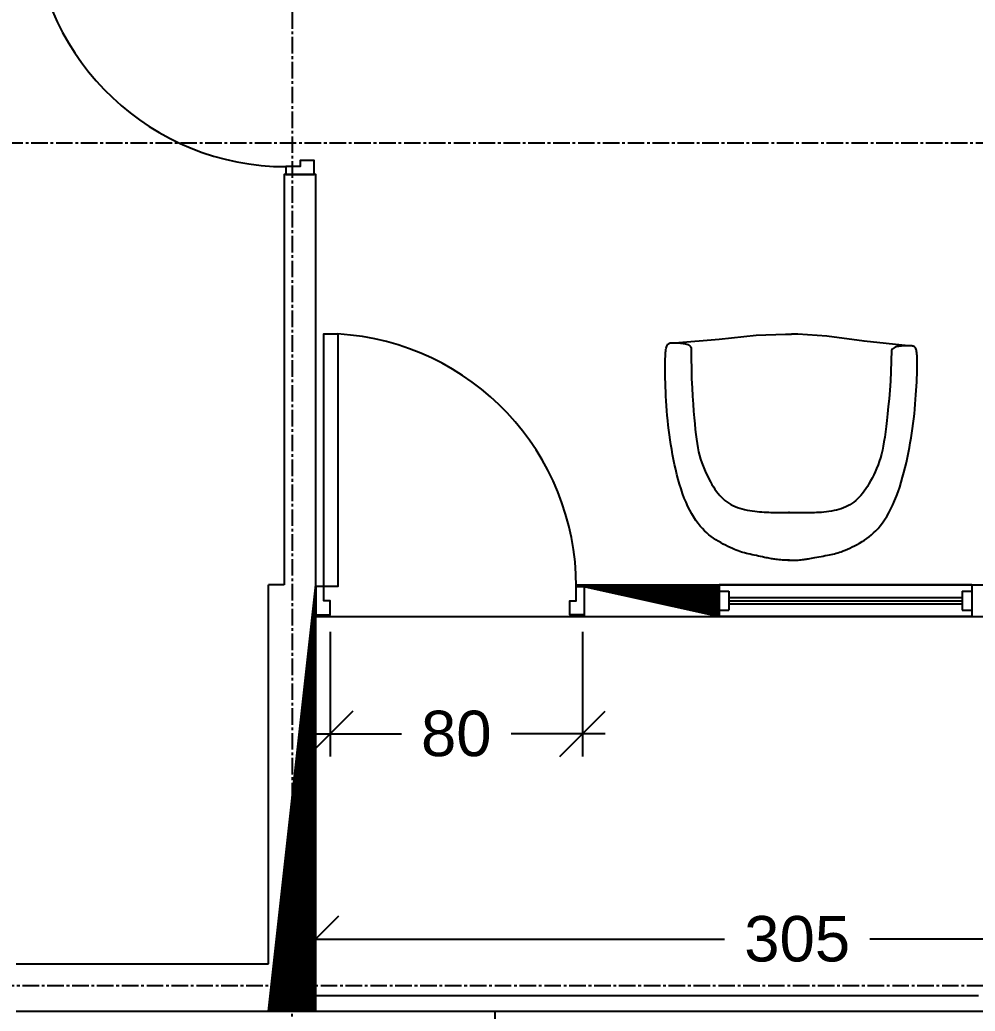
# Model space of a CAD drawing. Header units: inches. Extents: x 1683361338 to 1683364737, y 2652218797 to 2652228464.
# Drawn here: x 1683362058.2 to 1683362360.9, y 2652223022.1 to 2652223336.1 of the extents above; entities that cross this region are included whole.
import ezdxf

# ---------------------------------------------------------------- set-up
doc = ezdxf.new("R2010")
doc.units = ezdxf.units.IN
doc.header["$MEASUREMENT"] = 0
doc.linetypes.add('CENTER2', pattern=[1.125, 0.75, -0.125, 0.125, -0.125])
doc.linetypes.add('HIDDEN', pattern=[0.375, 0.25, -0.125])
doc.layers.get('DEFPOINTS').update_dxf_attribs({"color": 210})
for name, color, linetype in [('A-ANNO-DIMS', 1, 'Continuous'), ('A-ANNO-SYMB', 3, 'Continuous'), ('A-DOOR-FULL', 4, 'Continuous'), ('A-FLOR-LEVL', 7, 'Continuous'), ('A-FLOR-OVHD', 3, 'HIDDEN'), ('A-FURN', 5, 'Continuous'), ('A-GLAZ-FULL', 4, 'Continuous'), ('A-WALL-FULL-EXTR', 7, 'Continuous'), ('A-WALL-FULL-INTR', 7, 'Continuous'), ('G-ANNO-NPLT', 210, 'Continuous'), ('PROIETTATO', 2, 'Continuous')]:
    doc.layers.add(name, color=color, linetype=linetype)
doc.styles.add('ARIAL', font='Arial.ttf')
doc.dimstyles.new('TICK_36', dxfattribs={"dimtxt": 3.6, "dimasz": 3.6, "dimexe": 1.8, "dimexo": 1.2, "dimgap": 1.8, "dimtad": 0, "dimdec": 0, "dimzin": 0, "dimdsep": 46, "dimtxsty": 'ARIAL', "dimblk": 'OBLIQUE', "dimcen": 1.8, "dimdle": 1.8, "dimclrd": 256, "dimclrt": 256, "dimadec": 0, "dimazin": 0, "dimtfac": 1, "dimtdec": 0, "dimtmove": 1, "dimatfit": 3, "dimldrblk": 'OPEN90', "dimfxl": 1, "dimtfill": 1, "dimtolj": 1, "dimtzin": 0, "dimarcsym": 0})
pattern_1 = [(45, (175.0865948200226, -0.1700310707092285), (-2.474873734152916, 2.474873734152916), [])]

# ---------------------------------------------------------------- blocks, each defined once
blk = doc.blocks.new('_Oblique')
at = {"color": 0, "linetype": 'ByBlock', "lineweight": -2}
blk.add_line((-0.5, -0.5), (0.5, 0.5), dxfattribs=at)
blk = doc.blocks.new('*D185')
at = {"layer": 'A-ANNO-DIMS', "color": 0, "lineweight": -2, "ltscale": 5, "transparency": 16777216}
for p, q in [((1683362151.982908, 2652223031.879148), (1683362151.982908, 2652223052.121058)), ((1683362456.982909, 2652223031.879148), (1683362456.982909, 2652223052.121058))]:
    blk.add_line(p, q, dxfattribs=at)
at = {"layer": 'A-ANNO-DIMS', "lineweight": -2, "ltscale": 5, "transparency": 16777216}
for p, q in [((1683362144.782907, 2652223044.921058), (1683362281.468447, 2652223044.921058)), ((1683362464.182909, 2652223044.921058), (1683362327.497369, 2652223044.921058))]:
    blk.add_line(p, q, dxfattribs=at)
at = {"layer": 'DEFPOINTS', "color": 0, "ltscale": 5, "transparency": 16777216}
for p in [(1683362456.982909, 2652223044.921058), (1683362151.982908, 2652223027.079147), (1683362456.982909, 2652223027.079147)]:
    blk.add_point(p, dxfattribs=at)
at = {"layer": 'A-ANNO-DIMS', "lineweight": -2, "ltscale": 5, "transparency": 16777216, "xscale": 14.4, "yscale": 14.4, "zscale": 14.4, "rotation": 180}
blk.add_blockref('_Oblique', (1683362151.982908, 2652223044.921058), dxfattribs=at)
at = {"layer": 'A-ANNO-DIMS', "lineweight": -2, "ltscale": 5, "transparency": 16777216, "xscale": 14.4, "yscale": 14.4, "zscale": 14.4}
blk.add_blockref('_Oblique', (1683362456.982909, 2652223044.921058), dxfattribs=at)
at = {"layer": 'A-ANNO-DIMS', "lineweight": 25, "ltscale": 5, "transparency": 16777216, "insert": (1683362304.482908, 2652223044.921058), "char_height": 14.4, "attachment_point": 5, "style": 'ARIAL', "bg_fill": 3, "box_fill_scale": 1.25, "bg_fill_color": 256, "bg_fill_true_color": 13158600, "bg_fill_transparency": 0}
blk.add_mtext('\\A1;305', dxfattribs=at)
blk = doc.blocks.new('_Open90')
at = {"color": 0, "linetype": 'ByBlock', "lineweight": -2}
for p, q in [((-0.5, 0.5), (0, 0)), ((0, 0), (-1, 0)), ((0, 0), (-0.5, -0.5))]:
    blk.add_line(p, q, dxfattribs=at)
blk = doc.blocks.new('*D179')
at = {"layer": 'A-ANNO-DIMS', "color": 0, "lineweight": -2, "ltscale": 5, "transparency": 16777216}
for p, q in [((1683362156.482908, 2652223142.279148), (1683362156.482908, 2652223102.753055)), ((1683362236.482908, 2652223142.279148), (1683362236.482908, 2652223102.753055))]:
    blk.add_line(p, q, dxfattribs=at)
at = {"layer": 'A-ANNO-DIMS', "lineweight": -2, "ltscale": 5, "transparency": 16777216}
for p, q in [((1683362149.282907, 2652223109.953055), (1683362179.067355, 2652223109.953055)), ((1683362243.682908, 2652223109.953055), (1683362213.89846, 2652223109.953055))]:
    blk.add_line(p, q, dxfattribs=at)
at = {"layer": 'DEFPOINTS', "color": 0, "ltscale": 5, "transparency": 16777216}
for p in [(1683362156.482908, 2652223147.079148), (1683362236.482908, 2652223147.079148), (1683362236.482908, 2652223109.953055)]:
    blk.add_point(p, dxfattribs=at)
at = {"layer": 'A-ANNO-DIMS', "lineweight": -2, "ltscale": 5, "transparency": 16777216, "xscale": 14.4, "yscale": 14.4, "zscale": 14.4, "rotation": 180}
blk.add_blockref('_Oblique', (1683362156.482908, 2652223109.953055), dxfattribs=at)
at = {"layer": 'A-ANNO-DIMS', "lineweight": -2, "ltscale": 5, "transparency": 16777216, "xscale": 14.4, "yscale": 14.4, "zscale": 14.4}
blk.add_blockref('_Oblique', (1683362236.482908, 2652223109.953055), dxfattribs=at)
at = {"layer": 'A-ANNO-DIMS', "lineweight": 25, "ltscale": 5, "transparency": 16777216, "insert": (1683362196.482908, 2652223109.953055), "char_height": 14.4, "attachment_point": 5, "style": 'ARIAL', "bg_fill": 3, "box_fill_scale": 1.25, "bg_fill_color": 256, "bg_fill_true_color": 13158600, "bg_fill_transparency": 0}
blk.add_mtext('\\A1;80', dxfattribs=at)
blk = doc.blocks.new('*D181')
at = {"layer": 'A-ANNO-DIMS', "color": 0, "lineweight": -2, "ltscale": 5, "transparency": 16777216}
for p, q in [((1683361831.982906, 2652223017.279147), (1683361831.982906, 2652222961.238662)), ((1683362136.982908, 2652223017.279147), (1683362136.982908, 2652222961.238662))]:
    blk.add_line(p, q, dxfattribs=at)
at = {"layer": 'A-ANNO-DIMS', "lineweight": -2, "ltscale": 5, "transparency": 16777216}
for p, q in [((1683361824.782906, 2652222968.438662), (1683361961.468446, 2652222968.438662)), ((1683362144.182908, 2652222968.438662), (1683362007.497368, 2652222968.438662))]:
    blk.add_line(p, q, dxfattribs=at)
at = {"layer": 'DEFPOINTS', "color": 0, "ltscale": 5, "transparency": 16777216}
for p in [(1683361831.982906, 2652223022.079147), (1683362136.982908, 2652223022.079147), (1683362136.982908, 2652222968.438662)]:
    blk.add_point(p, dxfattribs=at)
at = {"layer": 'A-ANNO-DIMS', "lineweight": -2, "ltscale": 5, "transparency": 16777216, "xscale": 14.4, "yscale": 14.4, "zscale": 14.4, "rotation": 180}
blk.add_blockref('_Oblique', (1683361831.982906, 2652222968.438662), dxfattribs=at)
at = {"layer": 'A-ANNO-DIMS', "lineweight": -2, "ltscale": 5, "transparency": 16777216, "xscale": 14.4, "yscale": 14.4, "zscale": 14.4}
blk.add_blockref('_Oblique', (1683362136.982908, 2652222968.438662), dxfattribs=at)
at = {"layer": 'A-ANNO-DIMS', "lineweight": 25, "ltscale": 5, "transparency": 16777216, "insert": (1683361984.482907, 2652222968.438662), "char_height": 14.4, "attachment_point": 5, "style": 'ARIAL', "bg_fill": 3, "box_fill_scale": 1.25, "bg_fill_color": 256, "bg_fill_true_color": 13158600, "bg_fill_transparency": 0}
blk.add_mtext('\\A1;305', dxfattribs=at)

msp = doc.modelspace()

# ---------------------------------------------------------------- hatches: boundary and pattern name
at = {"layer": 'G-ANNO-NPLT', "ltscale": 11}
h = msp.add_hatch(dxfattribs=at)
h.set_pattern_fill('ANSI31', color=256, scale=28)
h.set_pattern_definition(pattern_1)
h.paths.add_polyline_path([(1683361816.982906, 2652223022.079147), (1683361976.982907, 2652223022.079147), (1683361976.982907, 2652223037.079147), (1683361831.982906, 2652223037.079147), (1683361831.982906, 2652223442.079149), (1683361901.982906, 2652223442.079149), (1683361901.982906, 2652223452.079149), (1683361831.982906, 2652223452.079149), (1683361831.982906, 2652223607.07915), (1683361976.982907, 2652223607.07915), (1683361976.982907, 2652223622.07915), (1683361816.982906, 2652223622.07915)])
h.paths.add_polyline_path([(1683362466.482916, 2652223622.079152), (1683362420.277348, 2652223622.07915), (1683362420.277348, 2652223612.079152), (1683362456.982906, 2652223612.079152), (1683362456.982909, 2652223157.079148), (1683362359.77834, 2652223157.079148), (1683362359.77834, 2652223147.079148), (1683362466.482916, 2652223147.079148)])
h.paths.add_polyline_path([(1683362136.982908, 2652223607.07915), (1683362136.982908, 2652223487.07915), (1683362141.982908, 2652223487.07915), (1683362141.982908, 2652223372.079149), (1683362151.982908, 2652223372.079149), (1683362151.982908, 2652223487.07915), (1683362151.982908, 2652223612.079152), (1683362255.759196, 2652223612.079152), (1683362255.759196, 2652223622.079151), (1683362151.982908, 2652223622.07915), (1683362136.982908, 2652223622.07915), (1683362056.982907, 2652223622.07915), (1683362056.982907, 2652223607.07915)])
h = msp.add_hatch(dxfattribs=at)
h.set_pattern_fill('ANSI31', color=256, scale=28)
h.set_pattern_definition(pattern_1)
h.paths.add_polyline_path([(1683362136.982908, 2652223037.079147), (1683362056.982907, 2652223037.079147), (1683362056.982907, 2652223022.079147), (1683362136.982908, 2652223022.079147), (1683362151.982908, 2652223022.079147), (1683362151.982908, 2652223157.079148), (1683362151.982908, 2652223287.079149), (1683362141.982908, 2652223287.079149), (1683362141.982908, 2652223157.079148), (1683362136.982908, 2652223157.079148)])
h = msp.add_hatch(dxfattribs=at)
h.set_pattern_fill('ANSI31', color=256)
h.set_pattern_definition([(45, (0, 0), (-0.08838834764831843, 0.08838834764831845), [])])
h.paths.add_polyline_path([(1683362104.691745, 2652223157.249179), (1683362059.39418, 2652223157.249179, -0.00155800206137235), (1683362059.396313, 2652223156.749179), (1683362061.896313, 2652223156.749179), (1683362061.896313, 2652223147.749179), (1683362061.896313, 2652223147.249179), (1683362061.896313, 2652223147.249179), (1683362104.691745, 2652223147.249179)])
h = msp.add_hatch(dxfattribs=at)
h.set_pattern_fill('ANSI31', color=256, scale=28)
h.set_pattern_definition(pattern_1)
h.paths.add_polyline_path([(1683362279.77834, 2652223157.079148), (1683362234.480775, 2652223157.079148, -0.001558002061372135), (1683362234.482908, 2652223156.579148), (1683362236.982908, 2652223156.579148), (1683362236.982908, 2652223147.579148), (1683362236.982908, 2652223147.079148), (1683362279.77834, 2652223147.079148)])

# ---------------------------------------------------------------- linework, layer by layer
at = {"linetype": 'Continuous'}
msp.add_line((1683362236.982908, 2652223147.579148), (1683362236.982908, 2652223147.079148), dxfattribs=at)
at = {"layer": 'A-ANNO-SYMB', "linetype": 'CENTER2', "ltscale": 7}
msp.add_line((1683361384.545882, 2652223297.098228), (1683362466.482916, 2652223297.09823), dxfattribs=at)
at = {"layer": 'A-ANNO-SYMB'}
msp.add_line((1683362208.753345, 2652222966.300615), (1683362208.753345, 2652223022.079147), dxfattribs=at)
at = {"layer": 'A-DOOR-FULL', "linetype": 'Continuous'}
for points in [[(1683362142.482908, 2652223289.579149), (1683362142.482908, 2652223287.079149), (1683362151.482908, 2652223287.079149), (1683362151.482908, 2652223291.579149), (1683362146.982908, 2652223291.579149), (1683362146.982908, 2652223289.579149), (1683362142.482908, 2652223289.579149)], [(1683362158.982908, 2652223236.579148), (1683362158.982908, 2652223156.579148), (1683362154.482908, 2652223156.579148), (1683362154.482908, 2652223236.579148), (1683362158.982908, 2652223236.579148)], [(1683362154.482908, 2652223156.579148), (1683362151.982908, 2652223156.579148), (1683362151.982908, 2652223147.579148), (1683362156.482908, 2652223147.579148), (1683362156.482908, 2652223152.079148), (1683362154.482908, 2652223152.079148), (1683362154.482908, 2652223156.579148)], [(1683362234.482908, 2652223156.579148), (1683362236.982908, 2652223156.579148), (1683362236.982908, 2652223147.579148), (1683362232.482908, 2652223147.579148), (1683362232.482908, 2652223152.079148), (1683362234.482908, 2652223152.079148), (1683362234.482908, 2652223156.579148)]]:
    msp.add_lwpolyline(points, dxfattribs=at)
for centre, start, end in [((1683362142.575135, 2652223369.81098), 183.3811025824298, 269.9341433136241), ((1683362154.251077, 2652223156.48692), 0.06587036246141462, 86.61891185982529)]:
    msp.add_arc(centre, 80.23188390261055, start, end, dxfattribs=at)
at = {"layer": 'A-FLOR-LEVL', "linetype": 'Continuous'}
for p, q in [((1683362279.77834, 2652223157.079148), (1683362279.77834, 2652223147.079148)), ((1683362359.77834, 2652223157.079148), (1683362359.77834, 2652223147.079148)), ((1683362359.77834, 2652223147.079148), (1683362466.482916, 2652223147.079148))]:
    msp.add_line(p, q, dxfattribs=at)
msp.add_lwpolyline([(1683362151.982908, 2652223147.079148), (1683362236.982908, 2652223147.079148)], dxfattribs=at)
at = {"layer": 'A-FLOR-OVHD', "linetype": 'Continuous'}
msp.add_line((1683362294.77834, 2652223147.079148), (1683362344.77834, 2652223147.079148), dxfattribs=at)
at = {"layer": 'A-FURN', "lineweight": 25}
for points in [[(1683362265.685008, 2652223233.819879), (1683362279.714427, 2652223234.927822), (1683362291.520508, 2652223236.222285), (1683362300.771396, 2652223236.559228), (1683362302.716435, 2652223236.552265)], [(1683362339.665192, 2652223232.866906), (1683362325.668967, 2652223234.33586), (1683362313.900147, 2652223235.934003), (1683362304.661008, 2652223236.509124), (1683362302.716435, 2652223236.552265)], [(1683362302.018417, 2652223164.910062), (1683362301.209773, 2652223164.925638), (1683362300.487608, 2652223164.949677), (1683362299.842395, 2652223164.981187), (1683362299.264604, 2652223165.019178), (1683362298.744707, 2652223165.062659), (1683362298.273175, 2652223165.110639), (1683362297.840481, 2652223165.162128), (1683362297.437095, 2652223165.216135), (1683362297.053441, 2652223165.272079), (1683362296.679754, 2652223165.331027), (1683362296.306219, 2652223165.394454), (1683362295.923022, 2652223165.463836), (1683362295.520349, 2652223165.54065), (1683362295.088387, 2652223165.626371), (1683362294.617321, 2652223165.722476), (1683362294.097338, 2652223165.830442), (1683362293.522449, 2652223165.951057), (1683362292.90196, 2652223166.082362), (1683362292.249006, 2652223166.221711), (1683362291.576718, 2652223166.366458), (1683362290.89823, 2652223166.513958), (1683362290.226675, 2652223166.661565), (1683362289.575184, 2652223166.806632), (1683362288.956891, 2652223166.946513), (1683362288.380682, 2652223167.079992), (1683362287.838456, 2652223167.211569), (1683362287.317864, 2652223167.347176), (1683362286.806559, 2652223167.49274), (1683362286.292193, 2652223167.654193), (1683362285.762417, 2652223167.837465), (1683362285.204884, 2652223168.048485), (1683362284.607246, 2652223168.293184), (1683362283.960694, 2652223168.576023), (1683362283.270572, 2652223168.895586), (1683362282.545767, 2652223169.24899), (1683362281.795161, 2652223169.633351), (1683362281.02764, 2652223170.045787), (1683362280.252087, 2652223170.483412), (1683362279.477388, 2652223170.943344), (1683362278.712426, 2652223171.422698), (1683362277.96429, 2652223171.920469), (1683362277.232879, 2652223172.443152), (1683362276.516298, 2652223172.999125), (1683362275.81265, 2652223173.596761), (1683362275.12004, 2652223174.244436), (1683362274.43657, 2652223174.950524), (1683362273.760346, 2652223175.723401), (1683362273.08947, 2652223176.57144), (1683362272.423012, 2652223177.500987), (1683362271.763906, 2652223178.510262), (1683362271.11605, 2652223179.595455), (1683362270.483343, 2652223180.752757), (1683362269.869684, 2652223181.978355), (1683362269.278971, 2652223183.268443), (1683362268.715104, 2652223184.619207), (1683362268.181981, 2652223186.02684), (1683362267.682569, 2652223187.486684), (1683362267.216099, 2652223188.990692), (1683362266.780871, 2652223190.529972), (1683362266.375184, 2652223192.09563), (1683362265.997339, 2652223193.678773), (1683362265.645635, 2652223195.270508), (1683362265.31837, 2652223196.861941), (1683362265.013845, 2652223198.44418), (1683362264.730581, 2652223200.01037), (1683362264.467979, 2652223201.561811), (1683362264.225667, 2652223203.101842), (1683362264.003266, 2652223204.633801), (1683362263.800404, 2652223206.161027), (1683362263.616703, 2652223207.686859), (1683362263.451789, 2652223209.214636), (1683362263.305286, 2652223210.747696), (1683362263.176708, 2652223212.287078), (1683362263.065127, 2652223213.824622), (1683362262.969503, 2652223215.349866), (1683362262.888798, 2652223216.85235), (1683362262.821972, 2652223218.321614), (1683362262.767987, 2652223219.747196), (1683362262.725803, 2652223221.118636), (1683362262.694381, 2652223222.425473), (1683362262.672782, 2652223223.658844), (1683362262.660462, 2652223224.816265), (1683362262.656979, 2652223225.896852), (1683362262.661889, 2652223226.899722), (1683362262.674748, 2652223227.823987), (1683362262.695115, 2652223228.668763), (1683362262.722544, 2652223229.433165), (1683362262.756593, 2652223230.116307), (1683362262.797123, 2652223230.718489), (1683362262.84521, 2652223231.244745), (1683362262.902236, 2652223231.701293), (1683362262.969583, 2652223232.094349), (1683362263.048629, 2652223232.430135), (1683362263.140758, 2652223232.714866), (1683362263.24735, 2652223232.954761), (1683362263.369786, 2652223233.156037), (1683362263.509564, 2652223233.324321), (1683362263.668643, 2652223233.462864), (1683362263.849102, 2652223233.574326), (1683362264.053017, 2652223233.661366), (1683362264.282465, 2652223233.726642), (1683362264.539522, 2652223233.772815), (1683362264.826266, 2652223233.802543), (1683362265.144774, 2652223233.818486), (1683362265.495734, 2652223233.822948), (1683362265.874281, 2652223233.81681), (1683362266.274161, 2652223233.800598), (1683362266.68912, 2652223233.774837), (1683362267.112904, 2652223233.740055), (1683362267.539259, 2652223233.696776), (1683362267.961932, 2652223233.645528), (1683362268.374668, 2652223233.586835), (1683362268.771909, 2652223233.519954), (1683362269.150871, 2652223233.439054), (1683362269.509469, 2652223233.337037), (1683362269.845613, 2652223233.206802), (1683362270.157217, 2652223233.04125), (1683362270.442192, 2652223232.833281), (1683362270.698452, 2652223232.575795), (1683362270.923909, 2652223232.261693)], [(1683362270.923909, 2652223232.261693), (1683362270.908662, 2652223228.769271), (1683362270.949484, 2652223225.487447), (1683362271.03714, 2652223222.412303), (1683362271.162394, 2652223219.539923), (1683362271.31601, 2652223216.866389), (1683362271.488751, 2652223214.387784), (1683362271.671383, 2652223212.100191), (1683362271.854668, 2652223209.999693), (1683362272.03197, 2652223208.079727), (1683362272.207045, 2652223206.323145), (1683362272.386249, 2652223204.710156), (1683362272.575935, 2652223203.220967), (1683362272.782459, 2652223201.835783), (1683362273.012177, 2652223200.534813), (1683362273.271442, 2652223199.298263), (1683362273.566611, 2652223198.10634), (1683362273.902079, 2652223196.943112), (1683362274.274408, 2652223195.808079), (1683362274.678202, 2652223194.704602), (1683362275.108063, 2652223193.636042), (1683362275.558595, 2652223192.605761), (1683362276.024401, 2652223191.617118), (1683362276.500084, 2652223190.673476), (1683362276.980247, 2652223189.778194), (1683362277.460867, 2652223188.933809), (1683362277.943421, 2652223188.139559), (1683362278.430758, 2652223187.393855), (1683362278.925727, 2652223186.695111), (1683362279.43118, 2652223186.04174), (1683362279.949965, 2652223185.432153), (1683362280.484934, 2652223184.864764), (1683362281.038935, 2652223184.337986), (1683362281.614415, 2652223183.850267), (1683362282.212206, 2652223183.400209), (1683362282.832736, 2652223182.986451), (1683362283.476431, 2652223182.607629), (1683362284.143721, 2652223182.262382), (1683362284.835033, 2652223181.949347), (1683362285.550795, 2652223181.667164), (1683362286.291435, 2652223181.414469), (1683362287.056264, 2652223181.189848), (1683362287.840127, 2652223180.991673), (1683362288.636755, 2652223180.818264), (1683362289.439875, 2652223180.667939), (1683362290.243217, 2652223180.539019), (1683362291.040509, 2652223180.429822), (1683362291.825481, 2652223180.338668), (1683362292.591863, 2652223180.263876), (1683362293.335144, 2652223180.203726), (1683362294.05787, 2652223180.156341), (1683362294.764346, 2652223180.119802), (1683362295.458879, 2652223180.092192), (1683362296.145776, 2652223180.071593), (1683362296.829341, 2652223180.056088), (1683362297.513883, 2652223180.043759), (1683362298.203707, 2652223180.032689), (1683362298.898789, 2652223180.021404), (1683362299.581792, 2652223180.010208), (1683362300.231044, 2652223179.999848), (1683362300.824876, 2652223179.991072), (1683362301.34162, 2652223179.984628), (1683362301.759606, 2652223179.981262), (1683362302.057165, 2652223179.981723), (1683362302.212627, 2652223179.986759)], [(1683362301.568815, 2652223164.915854), (1683362302.377592, 2652223164.910595), (1683362303.100136, 2652223164.916023), (1683362303.745947, 2652223164.930903), (1683362304.324525, 2652223164.953999), (1683362304.84537, 2652223164.984074), (1683362305.317981, 2652223165.019892), (1683362305.751858, 2652223165.060218), (1683362306.156501, 2652223165.103816), (1683362306.541468, 2652223165.14986), (1683362306.91655, 2652223165.199162), (1683362307.291595, 2652223165.252946), (1683362307.676452, 2652223165.312435), (1683362308.08097, 2652223165.37885), (1683362308.514997, 2652223165.453417), (1683362308.988382, 2652223165.537356), (1683362309.510973, 2652223165.631892), (1683362310.088779, 2652223165.737658), (1683362310.712444, 2652223165.852937), (1683362311.368771, 2652223165.97542), (1683362312.044564, 2652223166.102803), (1683362312.726626, 2652223166.232777), (1683362313.401761, 2652223166.363036), (1683362314.056772, 2652223166.491273), (1683362314.678463, 2652223166.615181), (1683362315.257919, 2652223166.733774), (1683362315.803355, 2652223166.851341), (1683362316.327267, 2652223166.973492), (1683362316.842152, 2652223167.105838), (1683362317.360506, 2652223167.253988), (1683362317.894827, 2652223167.423553), (1683362318.45761, 2652223167.620142), (1683362319.061353, 2652223167.849365), (1683362319.714977, 2652223168.115455), (1683362320.413101, 2652223168.417136), (1683362321.146769, 2652223168.751752), (1683362321.907026, 2652223169.116652), (1683362322.684917, 2652223169.509181), (1683362323.471484, 2652223169.926683), (1683362324.257774, 2652223170.366508), (1683362325.034829, 2652223170.825998), (1683362325.795539, 2652223171.304332), (1683362326.540171, 2652223171.808002), (1683362327.270836, 2652223172.345332), (1683362327.989644, 2652223172.924645), (1683362328.698708, 2652223173.554264), (1683362329.400139, 2652223174.242513), (1683362330.096047, 2652223174.997714), (1683362330.788545, 2652223175.828192), (1683362331.478725, 2652223176.740263), (1683362332.16361, 2652223177.732226), (1683362332.839205, 2652223178.800371), (1683362333.501512, 2652223179.94099), (1683362334.146538, 2652223181.150376), (1683362334.770285, 2652223182.424819), (1683362335.368759, 2652223183.760611), (1683362335.937963, 2652223185.154044), (1683362336.474814, 2652223186.600539), (1683362336.97987, 2652223188.092033), (1683362337.454604, 2652223189.619591), (1683362337.900485, 2652223191.174279), (1683362338.318984, 2652223192.747164), (1683362338.711573, 2652223194.329311), (1683362339.079721, 2652223195.911787), (1683362339.424902, 2652223197.485657), (1683362339.748415, 2652223199.044031), (1683362340.050893, 2652223200.588192), (1683362340.332794, 2652223202.12147), (1683362340.594582, 2652223203.647193), (1683362340.836716, 2652223205.168687), (1683362341.05966, 2652223206.689281), (1683362341.263873, 2652223208.212303), (1683362341.449816, 2652223209.74108), (1683362341.618004, 2652223211.276639), (1683362341.769153, 2652223212.810799), (1683362341.904033, 2652223214.333074), (1683362342.023414, 2652223215.832981), (1683362342.128063, 2652223217.300035), (1683362342.218752, 2652223218.723754), (1683362342.296248, 2652223220.093652), (1683362342.361322, 2652223221.399247), (1683362342.414684, 2652223222.631651), (1683362342.456814, 2652223223.788371), (1683362342.48813, 2652223224.868511), (1683362342.509054, 2652223225.871173), (1683362342.520007, 2652223226.795463), (1683362342.521408, 2652223227.640483), (1683362342.513677, 2652223228.405338), (1683362342.497236, 2652223229.089131), (1683362342.472231, 2652223229.692157), (1683362342.437715, 2652223230.219477), (1683362342.392468, 2652223230.677342), (1683362342.335269, 2652223231.072003), (1683362342.264898, 2652223231.409713), (1683362342.180134, 2652223231.696723), (1683362342.079757, 2652223231.939284), (1683362341.962546, 2652223232.143648), (1683362341.82715, 2652223232.315476), (1683362341.671691, 2652223232.458071), (1683362341.494164, 2652223232.574144), (1683362341.292559, 2652223232.666407), (1683362341.064868, 2652223232.737572), (1683362340.809086, 2652223232.790351), (1683362340.523202, 2652223232.827456), (1683362340.205211, 2652223232.851598), (1683362339.854482, 2652223232.865098), (1683362339.475903, 2652223232.868713), (1683362339.075738, 2652223232.862807), (1683362338.660253, 2652223232.847744), (1683362338.235714, 2652223232.823889), (1683362337.808385, 2652223232.791607), (1683362337.384533, 2652223232.751264), (1683362336.970422, 2652223232.703222), (1683362336.57159, 2652223232.646595), (1683362336.190669, 2652223232.575484), (1683362335.829563, 2652223232.482738), (1683362335.490176, 2652223232.361205), (1683362335.174411, 2652223232.203734), (1683362334.884173, 2652223232.003174), (1683362334.621365, 2652223231.752375), (1683362334.387892, 2652223231.444183)], [(1683362334.387892, 2652223231.444183), (1683362334.313174, 2652223227.952528), (1683362334.18783, 2652223224.672844), (1683362334.020992, 2652223221.600979), (1683362333.821791, 2652223218.732779), (1683362333.59936, 2652223216.064088), (1683362333.36283, 2652223213.590755), (1683362333.121334, 2652223211.308626), (1683362332.884003, 2652223209.213546), (1683362332.657304, 2652223207.298784), (1683362332.43704, 2652223205.547295), (1683362332.216348, 2652223203.939457), (1683362331.988365, 2652223202.455647), (1683362331.746229, 2652223201.076243), (1683362331.483076, 2652223199.781622), (1683362331.192045, 2652223198.552161), (1683362330.866272, 2652223197.368237), (1683362330.500952, 2652223196.214036), (1683362330.099509, 2652223195.08897), (1683362329.667425, 2652223193.99626), (1683362329.210182, 2652223192.939128), (1683362328.733261, 2652223191.920793), (1683362328.242143, 2652223190.944477), (1683362327.742312, 2652223190.013401), (1683362327.239247, 2652223189.130785), (1683362326.737036, 2652223188.29906), (1683362326.234183, 2652223187.517503), (1683362325.7278, 2652223186.7846), (1683362325.214996, 2652223186.098838), (1683362324.692881, 2652223185.458703), (1683362324.158566, 2652223184.862682), (1683362323.609159, 2652223184.309261), (1683362323.041773, 2652223183.796927), (1683362322.453921, 2652223183.324194), (1683362321.844735, 2652223182.889685), (1683362321.213754, 2652223182.492047), (1683362320.560514, 2652223182.129931), (1683362319.884552, 2652223181.801988), (1683362319.185406, 2652223181.506865), (1683362318.462613, 2652223181.243212), (1683362317.71571, 2652223181.009678), (1683362316.945349, 2652223180.804833), (1683362316.156641, 2652223180.626915), (1683362315.355811, 2652223180.474083), (1683362314.549085, 2652223180.344496), (1683362313.742689, 2652223180.236311), (1683362312.942848, 2652223180.147687), (1683362312.155788, 2652223180.076784), (1683362311.387735, 2652223180.021758), (1683362310.643151, 2652223179.980774), (1683362309.919444, 2652223179.952021), (1683362309.212261, 2652223179.933692), (1683362308.517247, 2652223179.923981), (1683362307.830048, 2652223179.921082), (1683362307.14631, 2652223179.92319), (1683362306.461678, 2652223179.928498), (1683362305.771798, 2652223179.935201), (1683362305.076655, 2652223179.941824), (1683362304.393591, 2652223179.948225), (1683362303.744288, 2652223179.954593), (1683362303.150426, 2652223179.961116), (1683362302.633688, 2652223179.967984), (1683362302.215754, 2652223179.975387), (1683362301.918306, 2652223179.983512), (1683362301.763025, 2652223179.99255)]]:
    msp.add_lwpolyline(points, dxfattribs=at)
at = {"layer": 'A-GLAZ-FULL', "linetype": 'Continuous'}
for p, q in [((1683362279.77834, 2652223155.079148), (1683362282.77834, 2652223155.079148)), ((1683362356.77834, 2652223155.079148), (1683362359.77834, 2652223155.079148)), ((1683362282.77834, 2652223153.079148), (1683362356.77834, 2652223153.079148)), ((1683362282.77834, 2652223152.079148), (1683362356.77834, 2652223152.079148)), ((1683362282.77834, 2652223151.079148), (1683362356.77834, 2652223151.079148)), ((1683362279.77834, 2652223149.079148), (1683362282.77834, 2652223149.079148)), ((1683362356.77834, 2652223149.079148), (1683362359.77834, 2652223149.079148))]:
    msp.add_line(p, q, dxfattribs=at)
at = {"layer": 'A-GLAZ-FULL', "linetype": 'Continuous', "ltscale": 0.001}
for p, q in [((1683362282.77834, 2652223155.079148), (1683362282.77834, 2652223149.079148)), ((1683362356.77834, 2652223155.079148), (1683362356.77834, 2652223149.079148))]:
    msp.add_line(p, q, dxfattribs=at)
at = {"layer": 'A-WALL-FULL-EXTR', "linetype": 'Continuous'}
for p, q in [((1683362151.982908, 2652223022.079147), (1683362151.982908, 2652223157.079148)), ((1683362151.982908, 2652223147.079148), (1683362359.77834, 2652223147.079148)), ((1683362056.982907, 2652223022.079147), (1683362136.982908, 2652223022.079147)), ((1683362136.982908, 2652223022.079147), (1683362151.982908, 2652223022.079147))]:
    msp.add_line(p, q, dxfattribs=at)
at = {"layer": 'A-WALL-FULL-INTR', "linetype": 'Continuous'}
for p, q in [((1683362136.982908, 2652223037.079147), (1683362136.982908, 2652223157.079148)), ((1683362234.480775, 2652223157.079148), (1683362456.982909, 2652223157.079148)), ((1683362056.982907, 2652223037.079147), (1683362136.982908, 2652223037.079147))]:
    msp.add_line(p, q, dxfattribs=at)
at = {"layer": 'A-WALL-FULL-INTR', "ltscale": 11}
msp.add_line((1683362141.982908, 2652223157.079148), (1683362136.982908, 2652223157.079148), dxfattribs=at)
at = {"layer": 'A-WALL-FULL-INTR', "linetype": 'Continuous'}
msp.add_lwpolyline([(1683362151.982908, 2652223157.079148), (1683362151.982908, 2652223287.079149), (1683362141.982908, 2652223287.079149), (1683362141.982908, 2652223157.079148)], dxfattribs=at)
at = {"layer": 'PROIETTATO', "linetype": 'ByBlock', "ltscale": 11}
for p, q in [((1683362359.77834, 2652223157.079148), (1683362279.77834, 2652223157.079148)), ((1683362359.77834, 2652223147.079148), (1683362279.77834, 2652223147.079148)), ((1683362151.982908, 2652223027.079147), (1683362361.982909, 2652223027.079147)), ((1683362151.982908, 2652223022.079147), (1683362366.982909, 2652223022.079147))]:
    msp.add_line(p, q, dxfattribs=at)

# ---------------------------------------------------------------- next in the draw order: dimensions: what is measured, and where the dimension line sits
at = {"layer": 'A-ANNO-DIMS', "lineweight": 25, "ltscale": 5}
dim = msp.add_linear_dim(base=(1683362236.482908, 2652223109.953055), p1=(1683362156.482908, 2652223147.079148), p2=(1683362236.482908, 2652223147.079148), text='80', dimstyle='TICK_36', override={"dimscale": 4}, dxfattribs=at)
dim.commit()
dim.dimension.update_dxf_attribs({"geometry": '*D179', "text_midpoint": (1683362196.482908, 2652223109.953055), "dimtype": 160})
for base, p1, p2, picture, middle in [((1683362456.982909, 2652223044.921058), (1683362151.982908, 2652223027.079147), (1683362456.982909, 2652223027.079147), '*D185', (1683362304.482908, 2652223044.921058)), ((1683362136.982908, 2652222968.438662), (1683361831.982906, 2652223022.079147), (1683362136.982908, 2652223022.079147), '*D181', (1683361984.482907, 2652222968.438662))]:
    dim = msp.add_linear_dim(base=base, p1=p1, p2=p2, text='305', dimstyle='TICK_36', override={"dimscale": 4}, dxfattribs=at)
    dim.commit()
    dim.dimension.update_dxf_attribs({"geometry": picture, "text_midpoint": middle})

# ---------------------------------------------------------------- next in the draw order: linework, layer by layer
at = {"layer": 'A-ANNO-SYMB', "linetype": 'CENTER2', "ltscale": 7}
for p, q in [((1683362144.60793, 2652224047.284418), (1683362144.482908, 2652223022.079147)), ((1683362899.016269, 2652223030.102241), (1683361816.982906, 2652223030.068071)), ((1683362144.607934, 2652222596.873881), (1683362144.482908, 2652223022.079147))]:
    msp.add_line(p, q, dxfattribs=at)

doc.saveas('drawing.dxf')
